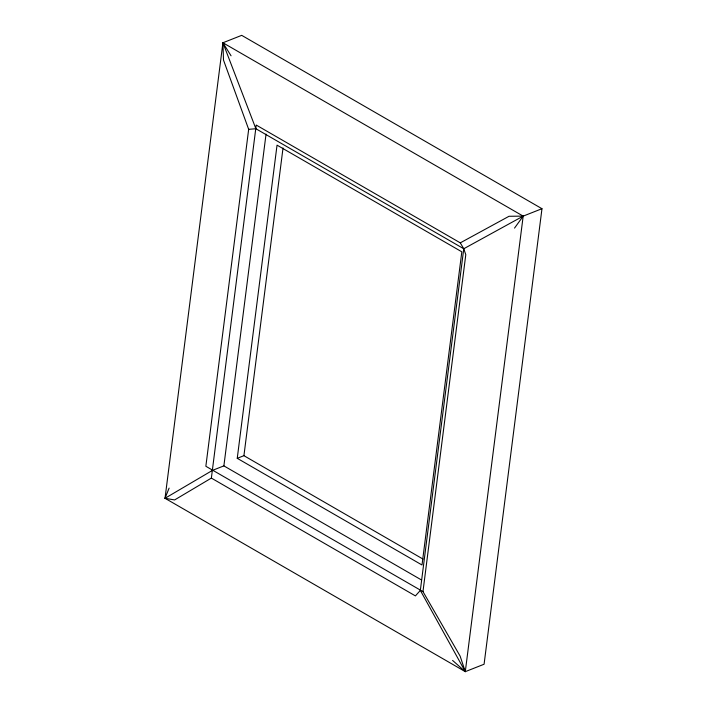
<?xml version="1.0" encoding="UTF-8"?>
<svg xmlns="http://www.w3.org/2000/svg" width="707" height="707" viewBox="0 0 707 707"><rect width="100%" height="100%" fill="white"/><g stroke="black" fill="none" stroke-linecap="round" stroke-linejoin="round"><path stroke-width="1.06" d="M169.106 488.113L165.023 498.294L174.62 499.937L211.366 478.091L256.226 125.051L460.284 242.855L463.757 248.758L465.789 254.679L422.972 591.609L460.133 656.14L465.294 671.65L484.083 664.235L541.977 208.706L241.706 35.35L222.917 42.765L165.023 498.294L465.294 671.65L523.18 216.121L541.977 208.706M514.528 228.105L523.18 216.121L222.917 42.765L223.5 60.077L248.67 129.328L205.852 466.267L422.972 591.609M165.023 498.294L212.462 470.385L223.88 465.878L266.044 134.091M237.243 458.313L277.038 145.138L461.821 251.816L422.017 564.999L237.243 458.313L243.924 455.679L422.989 559.06M243.924 455.679L283.03 147.975M211.366 478.091L415.416 595.895L420.338 590.407L463.757 248.758L523.18 216.121L509.022 216.28L460.284 242.855M248.67 129.328L255.881 128.736L463.757 248.758M223.88 465.878L421.266 579.846M452.577 660.418L465.294 671.65L420.338 590.407M231.056 55.8L222.917 42.765L255.881 128.736"/></g></svg>
